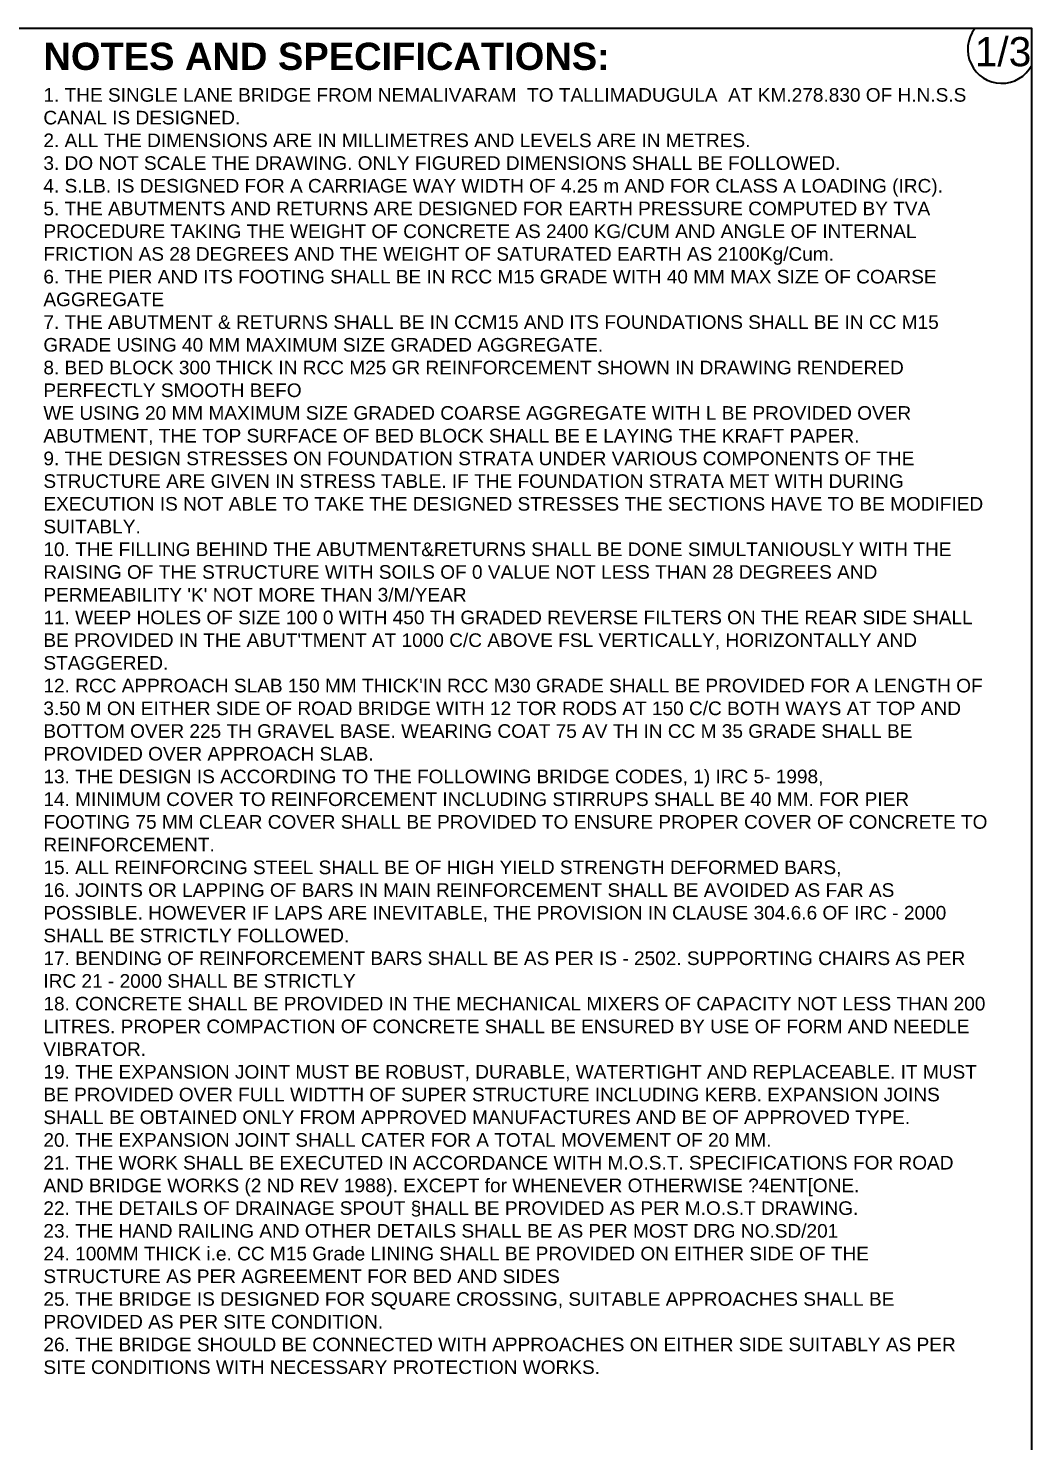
# Model space of a CAD drawing. Header units: millimetres. Extents: x 5124 to 6568637, y 2311 to 91879094.
# Drawn here: x 3307274 to 3319323, y 45947238 to 45964208 of the extents above; entities that cross this region are included whole.
import ezdxf

# ---------------------------------------------------------------- set-up
doc = ezdxf.new("R2010")
doc.units = ezdxf.units.MM
doc.header["$MEASUREMENT"] = 0
for name, color, linetype in [('DIMENSION', 7, 'Continuous'), ('DRAWING', 7, 'Continuous'), ('TEXT', 7, 'Continuous')]:
    doc.layers.add(name, color=color, linetype=linetype)
doc.styles.get("Standard").update_dxf_attribs({"font": 'arial.ttf', "height": 160})

msp = doc.modelspace()

# ---------------------------------------------------------------- linework, layer by layer
at = {"layer": 'DIMENSION'}
msp.add_arc((3318962.8, 45963954.2), 408, 142.16632, 332.12609, dxfattribs=at)
at = {"layer": 'DRAWING'}
msp.add_lwpolyline([(3259457.6, 45964208), (3319320.3, 45964208), (3319320.3, 45927310.5), (3259457.6, 45927310.5)], close=True, dxfattribs=at)

# ---------------------------------------------------------------- texts
at = {"layer": 'TEXT', "attachment_point": 1}
for s, insert, char_height, width in [("{\\fArial|b1|i0|c0|p34;\\H1.9972x;NOTES AND SPECIFICATIONS:\\H0.62589x;\\P}1. THE SINGLE LANE BRIDGE FROM NEMALIVARAM  TO TALLIMADUGULA  AT KM.278.830 OF H.N.S.S CANAL IS DESIGNED. \\P2. ALL THE DIMENSIONS ARE IN MILLIMETRES AND LEVELS ARE IN METRES. \\P3. DO NOT SCALE THE DRAWING. ONLY FIGURED DIMENSIONS SHALL BE FOLLOWED. \\P4. S.LB. IS DESIGNED FOR A CARRIAGE WAY WIDTH OF 4.25 m AND FOR CLASS A LOADING (IRC). \\P5. THE ABUTMENTS AND RETURNS ARE DESIGNED FOR EARTH PRESSURE COMPUTED BY TVA PROCEDURE TAKING THE WEIGHT OF CONCRETE AS 2400 KG/CUM AND ANGLE OF INTERNAL FRICTION AS 28 DEGREES AND THE WEIGHT OF SATURATED EARTH AS 2100Kg/Cum. \\P6. THE PIER AND ITS FOOTING SHALL BE IN RCC M15 GRADE WITH 40 MM MAX SIZE OF COARSE AGGREGATE \\P7. THE ABUTMENT & RETURNS SHALL BE IN CCM15 AND ITS FOUNDATIONS SHALL BE IN CC M15 GRADE USING 40 MM MAXIMUM SIZE GRADED AGGREGATE. \\P8. BED BLOCK 300 THICK IN RCC M25 GR REINFORCEMENT SHOWN IN DRAWING RENDERED PERFECTLY SMOOTH BEFO \\PWE USING 20 MM MAXIMUM SIZE GRADED COARSE AGGREGATE WITH L BE PROVIDED OVER ABUTMENT, THE TOP SURFACE OF BED BLOCK SHALL BE E LAYING THE KRAFT PAPER. \\P9. THE DESIGN STRESSES ON FOUNDATION STRATA UNDER VARIOUS COMPONENTS OF THE STRUCTURE ARE GIVEN IN STRESS TABLE. IF THE FOUNDATION STRATA MET WITH DURING EXECUTION IS NOT ABLE TO TAKE THE DESIGNED STRESSES THE SECTIONS HAVE TO BE MODIFIED SUITABLY. \\P10. THE FILLING BEHIND THE ABUTMENT&RETURNS SHALL BE DONE SIMULTANIOUSLY WITH THE RAISING OF THE STRUCTURE WITH SOILS OF 0 VALUE NOT LESS THAN 28 DEGREES AND PERMEABILITY 'K' NOT MORE THAN 3/M/YEAR \\P11. WEEP HOLES OF SIZE 100 0 WITH 450 TH GRADED REVERSE FILTERS ON THE REAR SIDE SHALL BE PROVIDED IN THE ABUT'TMENT AT 1000 C/C ABOVE FSL VERTICALLY, HORIZONTALLY AND STAGGERED. \\P12. RCC APPROACH SLAB 150 MM THICK'IN RCC M30 GRADE SHALL BE PROVIDED FOR A LENGTH OF 3.50 M ON EITHER SIDE OF ROAD BRIDGE WITH 12 TOR RODS AT 150 C/C BOTH WAYS AT TOP AND BOTTOM OVER 225 TH GRAVEL BASE. WEARING COAT 75 AV TH IN CC M 35 GRADE SHALL BE PROVIDED OVER APPROACH SLAB. \\P13. THE DESIGN IS ACCORDING TO THE FOLLOWING BRIDGE CODES, 1) IRC 5- 1998, \\P14. MINIMUM COVER TO REINFORCEMENT INCLUDING STIRRUPS SHALL BE 40 MM. FOR PIER FOOTING 75 MM CLEAR COVER SHALL BE PROVIDED TO ENSURE PROPER COVER OF CONCRETE TO REINFORCEMENT. \\P15. ALL REINFORCING STEEL SHALL BE OF HIGH YIELD STRENGTH DEFORMED BARS, \\P16. JOINTS OR LAPPING OF BARS IN MAIN REINFORCEMENT SHALL BE AVOIDED AS FAR AS POSSIBLE. HOWEVER IF LAPS ARE INEVITABLE, THE PROVISION IN CLAUSE 304.6.6 OF IRC - 2000 SHALL BE STRICTLY FOLLOWED. \\P17. BENDING OF REINFORCEMENT BARS SHALL BE AS PER IS - 2502. SUPPORTING CHAIRS AS PER IRC 21 - 2000 SHALL BE STRICTLY \\P18. CONCRETE SHALL BE PROVIDED IN THE MECHANICAL MIXERS OF CAPACITY NOT LESS THAN 200 LITRES. PROPER COMPACTION OF CONCRETE SHALL BE ENSURED BY USE OF FORM AND NEEDLE VIBRATOR. \\P19. THE EXPANSION JOINT MUST BE ROBUST, DURABLE, WATERTIGHT AND REPLACEABLE. IT MUST BE PROVIDED OVER FULL WIDTTH OF SUPER STRUCTURE INCLUDING KERB. EXPANSION JOINS SHALL BE OBTAINED ONLY FROM APPROVED MANUFACTURES AND BE OF APPROVED TYPE. \\P20. THE EXPANSION JOINT SHALL CATER FOR A TOTAL MOVEMENT OF 20 MM. \\P21. THE WORK SHALL BE EXECUTED IN ACCORDANCE WITH M.O.S.T. SPECIFICATIONS FOR ROAD AND BRIDGE WORKS (2 ND REV 1988). EXCEPT for WHENEVER OTHERWISE ?4ENT[ONE.\\P22. THE DETAILS OF DRAINAGE SPOUT §HALL BE PROVIDED AS PER M.O.S.T DRAWING. \\P23. THE HAND RAILING AND OTHER DETAILS SHALL BE AS PER MOST DRG NO.SD/201 \\P24. 100MM THICK i.e. CC M15 Grade LINING SHALL BE PROVIDED ON EITHER SIDE OF THE STRUCTURE AS PER AGREEMENT FOR BED AND SIDES \\P25. THE BRIDGE IS DESIGNED FOR SQUARE CROSSING, SUITABLE APPROACHES SHALL BE PROVIDED AS PER SITE CONDITION. \\P26. THE BRIDGE SHOULD BE CONNECTED WITH APPROACHES ON EITHER SIDE SUITABLY AS PER SITE CONDITIONS WITH NECESSARY PROTECTION WORKS. ", (3307455.8, 45964034.2), 163.7335, 11305.142), ('1/3', (3318639, 45964101.7), 350, 377.716)]:
    msp.add_mtext(s, dxfattribs=dict(at, insert=insert, char_height=char_height, width=width))

doc.saveas('drawing.dxf')
